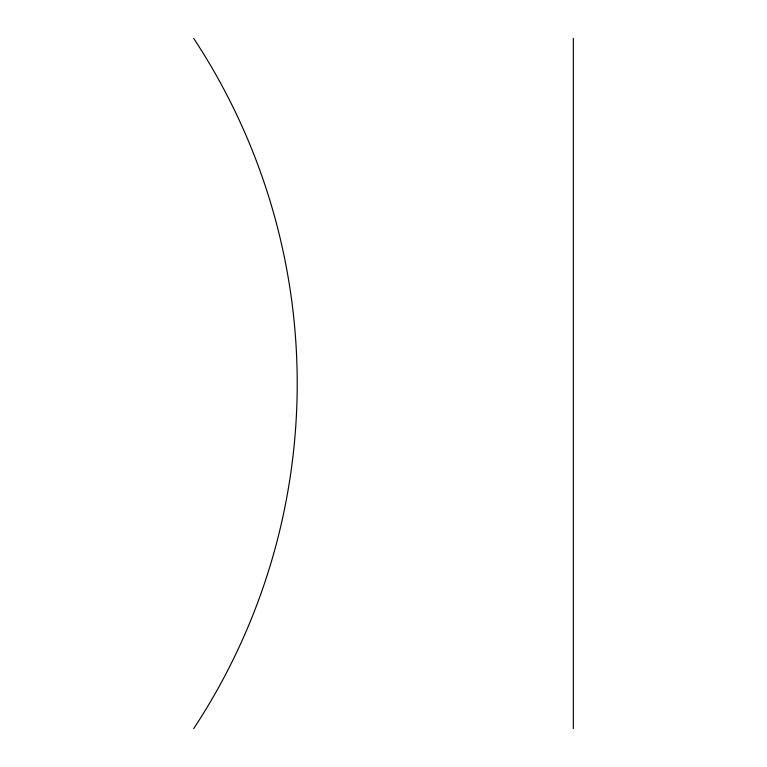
<?xml version="1.0" encoding="UTF-8"?>
<svg xmlns="http://www.w3.org/2000/svg" width="767" height="767" viewBox="0 0 767 767"><rect width="100%" height="100%" fill="white"/><g stroke="black" fill="none" stroke-linecap="round" stroke-linejoin="round"><path stroke-width="1.15" d="M573.332 38.35L573.332 728.65M193.667 38.35A627.023 627.023 0 0 1 193.667 728.65"/></g></svg>
